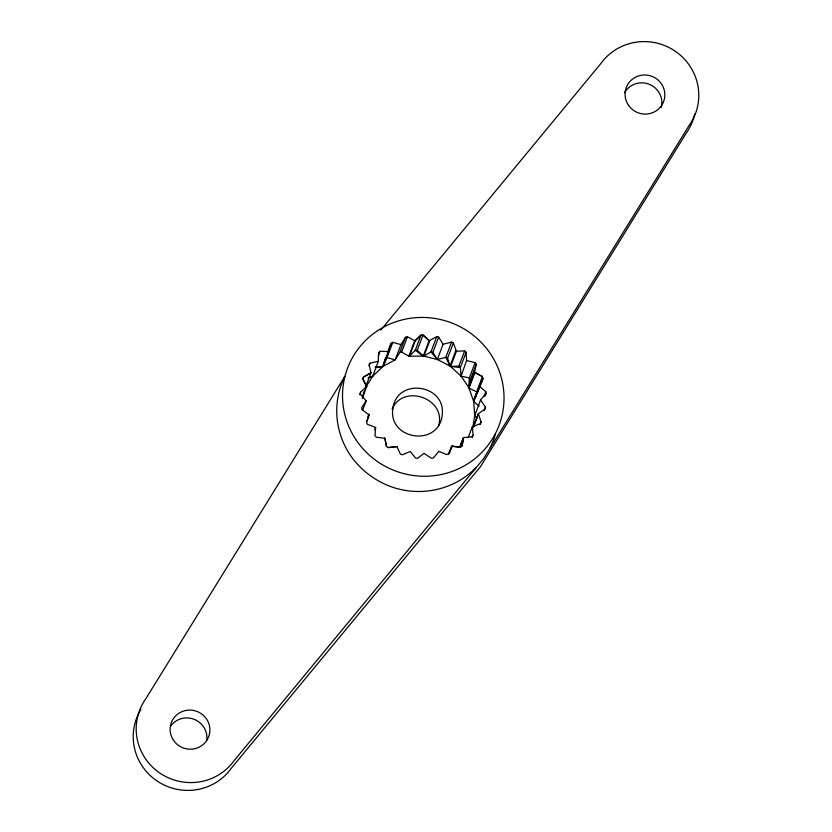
<?xml version="1.0" encoding="UTF-8"?>
<svg xmlns="http://www.w3.org/2000/svg" width="832" height="832" viewBox="0 0 832 832"><rect width="100%" height="100%" fill="white"/><g stroke="black" fill="none" stroke-linecap="round" stroke-linejoin="round"><path stroke-width="1.25" d="M365.903 386.942L372.767 376.199L383.136 366.309L395.138 359.871L399.703 352.55L401.617 352.05L408.866 356.179L423.873 356.117L429.666 340.87L423.041 335.036L421.044 335.046L415.251 340.891L407.41 336.804L405.496 337.303L400.93 344.625L392.787 342.347L391.061 343.304L388.274 351.53L380.068 351.322L378.643 352.664L378.258 361.306L370.074 363.147L369.044 364.801L371.01 372.778L363.418 377.094L362.835 378.955L366.777 386.266L360.526 392.278L360.433 394.233L366.174 400.868L362.617 410.249M472.898 426.816L474.729 415.594L473.699 401.565L468.78 387.546L469.331 377.905L475.124 362.658L466.565 360.558L466.128 352.258L464.662 350.927L456.456 351.218L453.346 343.013L451.589 342.077L443.113 344.261L437.32 359.507L423.873 356.117L430.955 351.915L436.738 336.669L438.672 337.147L443.113 344.261M366.174 400.868L361.577 407.753L361.982 409.677L369.127 414.939L366.496 422.542L367.38 424.31L375.617 427.461L374.993 435.718L376.293 437.216L385.05 438.329L386.516 446.451L388.149 447.595L396.906 446.576L400.358 454.064L402.22 454.782L410.332 451.558L415.636 458.089L417.612 458.318L423.998 453.346L431.392 458.255L433.358 458.006L438.838 451.318L446.638 454.574L448.469 453.846L452.13 446.014L460.418 447.262L461.999 446.098L463.601 437.59L471.858 436.779L473.096 435.261L472.378 426.639L480.251 423.79L481.062 422.011L478.369 413.67L485.066 409.105L485.399 407.181L480.553 399.901L486.002 393.65L485.836 391.706L479.492 386.318L482.986 378.404L482.331 376.542L474.573 372.299L476.226 364.312L475.124 362.658M461.999 446.098L463.601 437.59L460.034 446.971M455.79 350.75L450.008 365.997L447.564 358.259L445.796 357.323L437.32 359.507L432.89 352.394L430.955 351.915L437.32 359.507L450.008 365.997L461.074 376.137L468.78 387.546L470.434 379.548L476.226 364.312M438.724 425.485C446.191 398.476 403.489 383.344 392.142 408.907M400.93 344.625L395.138 359.871L386.994 357.594L383.136 366.309L385.268 358.54L386.994 357.594L392.787 342.347M362.45 396.802L364.27 390.926M476.154 395.741L473.543 400.993L482.331 376.542L474.573 372.299L468.78 387.546M470.434 379.548L469.331 377.905L461.074 376.137L466.565 360.558M368.004 378.123L372.767 376.199L378.258 361.306M480.553 399.901L474.729 415.594L476.819 418.517M473.398 426.899L478.369 413.67M362.523 379.444L363.418 377.094L371.01 372.778L365.446 387.4M369.179 365.498L370.074 363.147M359.632 394.628L360.526 392.278M362.201 398.57L366.777 386.266M378.29 356.013L380.068 351.322M387.941 351.51L391.061 343.304M375.263 367.63L382.491 366.777L388.274 351.53M383.136 366.309L388.918 351.062M367.973 416.52L368.857 414.18M366.454 421.97L369.127 414.939M399.703 352.55L405.496 337.303M401.617 352.05L407.41 336.804M408.866 356.179L414.648 340.943L421.044 335.046L415.262 350.293L409.458 356.127L415.251 340.891M429.062 340.829L423.28 356.065L417.248 350.282L423.041 335.036L429.062 340.829L436.738 336.669M432.89 352.394L438.672 337.147M451.589 342.077L445.796 357.323L450.008 365.997M447.564 358.259L453.346 343.013M466.128 352.258L460.346 367.505L450.663 366.465L456.456 351.218M450.663 366.465L458.869 366.174L464.662 350.927M474.812 372.84L469.019 388.086L476.549 391.789L477.194 393.64M448.51 454.532L451.62 446.326L460.418 447.262M449.457 453.045L452.13 446.014M473.543 400.993L479.336 385.746M477.641 392.475L482.986 378.404L473.699 401.565L479.138 406.172M459.586 447.356L463.154 437.975M484.047 396.396L485.836 391.706M473.356 427.014L478.14 414.43M485.108 396.001L486.002 393.65M472.212 437.611L473.096 435.261M484.068 410.696L485.399 407.181M480.178 424.362L481.062 422.011M468.208 437.455L472.378 426.639M374.691 429.749L375.617 427.461M380.775 330.148L600.787 63.627A53.986 52.79 20.8 0 1 675.74 51.563A53.986 52.79 20.8 0 1 689.125 125.455L483.735 458.463L234.177 760.562A53.986 52.79 20.8 0 1 159.224 772.616A53.986 52.79 20.8 0 1 145.85 698.724L344.822 376.376A80.985 79.186 20.8 0 0 353.101 459.066C363.532 472.451 377.905 482.477 394.046 487.729A80.985 79.186 20.8 0 0 475.696 467.979M369.127 377.135L372.767 376.199M388.149 447.595L396.906 446.576M417.248 350.282L415.262 350.293L423.28 356.065M375.45 366.59L382.491 366.777M458.869 366.174L460.346 367.505L461.074 376.137M362.835 378.955L366.652 386.838M384.582 437.954L386.516 446.451M495.456 433.898A80.985 79.186 20.8 0 1 490.142 447.814M624.572 92.654A19.947 19.5 20.8 0 1 661.294 107.328M140.91 709.509A53.986 52.79 20.8 0 0 157.758 781.456A53.986 52.79 20.8 0 0 231.213 768.373L480.761 466.284L686.15 133.276A53.986 52.79 20.8 0 0 694.699 113.89M170.726 726.034A19.947 19.5 20.8 0 1 206.742 740.428M392.86 408.377C387.993 439.837 437.923 447.283 442.114 415.802C446.971 384.342 397.051 376.896 392.86 408.377M628.493 105.269A19.947 19.5 20.8 0 0 662.854 103.334A19.947 19.5 20.8 0 0 643.531 75.015A19.947 19.5 20.8 0 0 628.493 105.269M173.545 740.376A19.947 19.5 20.8 0 0 207.906 738.442A19.947 19.5 20.8 0 0 188.583 710.112A19.947 19.5 20.8 0 0 173.545 740.376M356.418 440.409A80.985 79.186 20.8 0 0 495.934 432.567A80.985 79.186 20.8 0 0 417.466 317.564A80.985 79.186 20.8 0 0 356.418 440.409"/></g></svg>
